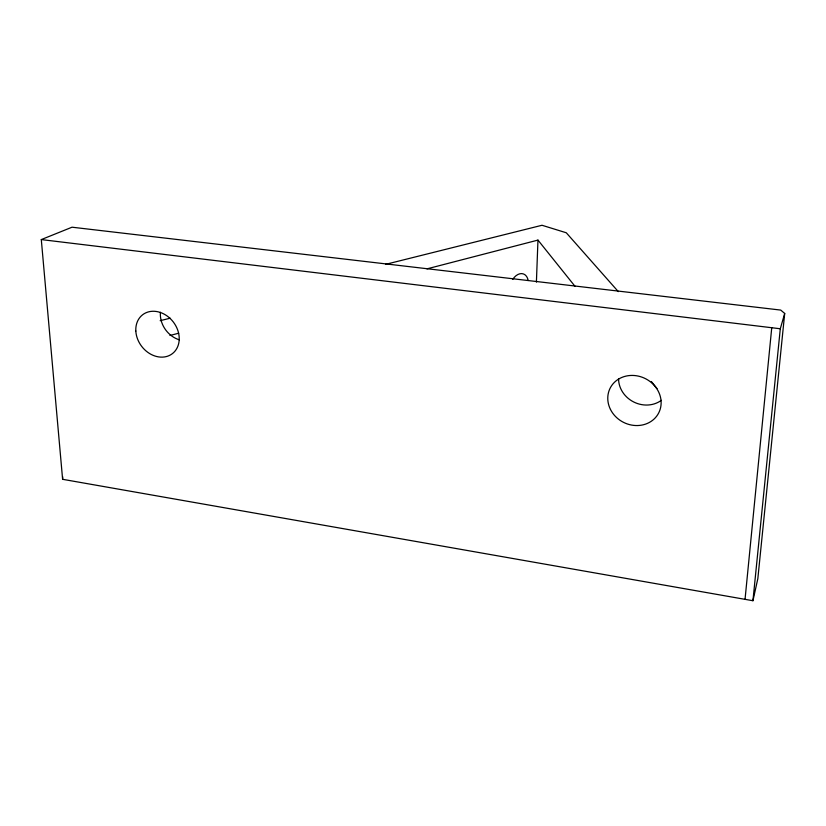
<?xml version="1.0" encoding="UTF-8"?>
<svg xmlns="http://www.w3.org/2000/svg" width="826" height="826" viewBox="0 0 826 826"><rect width="100%" height="100%" fill="white"/><g stroke="black" fill="none" stroke-linecap="round" stroke-linejoin="round"><path stroke-width="1.24" d="M536.404 282.141L537.963 240.098L426.928 268.873M62.611 479.307L41.3 239.581L72.038 227.202L780.715 310.08L784.7 313.457L757.834 578.654L752.94 600.729L62.611 479.307L62.714 476.798M745.042 599.325L771.742 327.726L41.3 239.581M752.94 600.729L780.291 328.769L784.7 313.457M169.95 335.48L178.684 333.219M160.172 320.684L170.187 318.186M385.515 264.382L542.011 225.271L566.275 232.767L618.302 291.619M771.742 327.726L780.291 328.769M537.963 240.098L574.958 286.24M651.363 381.54L657 388.561M661.327 400.331A26.308 23.768 26.7 0 1 633.635 401.942A26.308 23.768 26.7 0 1 618.571 378.68M179.283 339.796A23.727 19.545 53.1 0 1 160.43 312.269M512.74 279.374A13.061 8.745 -70.2 0 1 521.877 273.613A13.061 8.745 -70.2 0 1 528.175 280.51M135.825 331.019A24.491 19.969 52.9 0 0 169.413 355.469A24.491 19.969 52.9 0 0 167.286 316.1A24.491 19.969 52.9 0 0 135.825 331.019M610.486 409.479A27.258 24.45 27.4 0 0 656.608 416.252A27.258 24.45 27.4 0 0 636.257 375.727A27.258 24.45 27.4 0 0 610.486 409.479"/></g></svg>
